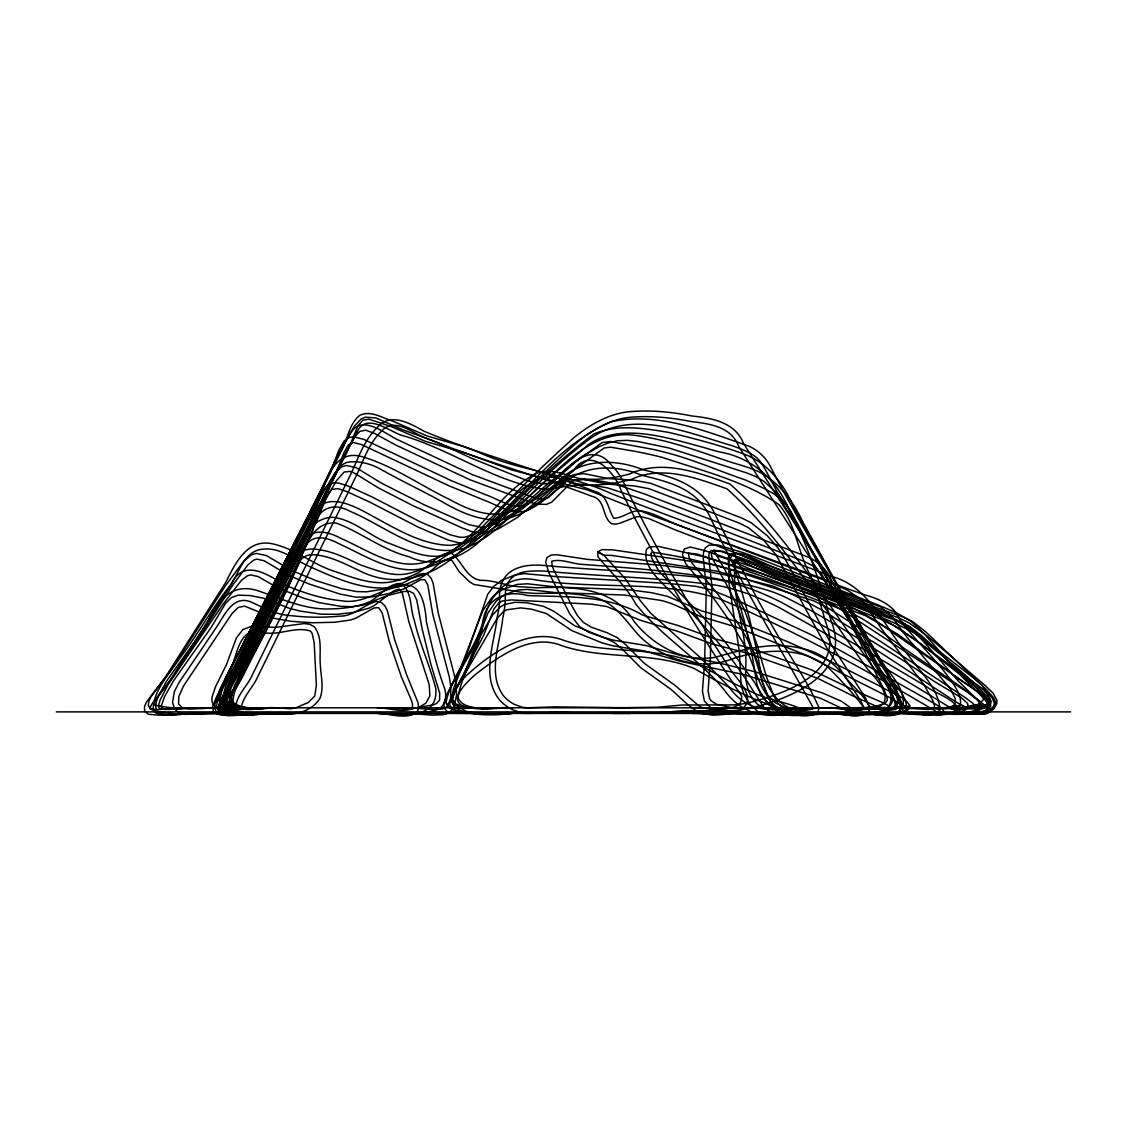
<?xml version="1.0" encoding="UTF-8"?>
<svg xmlns="http://www.w3.org/2000/svg" width="1127" height="1127" viewBox="0 0 1127 1127"><rect width="100%" height="100%" fill="white"/><g stroke="black" fill="none" stroke-linecap="round" stroke-linejoin="round"><path stroke-width="1.5" d="M306.037 519.857L225.4 679.229L221.934 688.4L220.286 696.43L220.145 704.023L221.146 707.587L226.386 713.152L235.811 714.997L272.03 713.433M311.066 522.393L230.528 681.596L227.372 689.907L225.738 703.093L229.02 708.08L236.036 709.362L266.141 707.995M309.826 512.179L338.79 454.251L354.019 426.654L360.823 419.23L365.345 417.159L375.812 417.906L402.536 429.697L437.825 442.517L471.199 458.125L526.126 480.201L536.001 482.976L545.383 483.863L569.572 479.877L584.476 479.567L599.113 480.778L614.229 483.694L645.222 494.218L810.792 558.175L820.062 564.092L827.303 572.488L840.714 596.507L880.849 659.915C889.231 674.34 905.643 687.54 903.037 705.826C894.317 721.914 871.932 711.729 857.379 713.433M314.856 514.729C328.929 487.921 341.396 460.323 356.245 433.937C364.373 411.876 386.829 429.598 400.508 434.952C450.222 448.645 494.077 482.412 545.538 489.498C561.514 487.47 577.404 483.089 593.661 485.807A134.169 134.169 0 0 1 607.932 488.005L643.221 499.486L803.636 561.218L812.581 565.585L816.371 568.374L822.64 575.658L835.896 599.437L876.13 662.986C883.455 676.285 898.656 687.738 897.585 704.192C888.189 714.969 870.016 705.784 857.45 707.798M256.308 707.798C244.615 707.263 232.275 712.334 220.962 708.559L220.526 704.91L221.596 701.177L234.472 673.073L339.65 464.296L354.582 437.093L359.823 431.387L365.74 430.19L374.46 433.36L395.197 444.785L469.79 479.679L535.593 504.065L546.51 504.403L551.695 502.149L571.783 481.933L575.418 480.003L583.406 479.257L607.721 484.173L633.994 485.85L649.067 488.724L739.425 523.153L748.356 527.661L763.585 539.988L776.348 555.357L827.782 649.589L860.901 701.163L863.958 708.024L862.761 709.531L859.323 710.024L828.81 707.798M242.066 658.619L311.517 519.293L322.421 491.935L325.435 487.47L329.323 484.244L333.972 482.863L338.818 483.06L348.553 486.188L372.29 497.049L420.286 521.886L450.265 534.832L459.774 537.241L464.169 537.325L472.875 534.846L504.487 514.701A296.908 296.908 0 0 0 517.434 505.474A311.996 311.996 0 0 0 525.745 498.993C557.682 472.283 590.914 426.64 638.713 435.924C669.1 440.305 698.064 450.941 726.943 460.901C742.228 466 758.908 469.043 771.432 479.961C785.35 491.203 795.676 506.192 802.987 522.407C832.416 574.404 858.591 628.105 886.033 681.131C913.18 721.083 850.617 713.659 829.43 713.433M239.445 663.296C232.43 677.003 222.949 691.471 222.808 707.178L225.935 709.179L229.894 709.63L259.506 707.798M950.934 708.446L953.414 708.038L955.921 713.321L946.229 714.208L921.985 713.433M889.203 715.335L894.289 714.729L898.501 712.842L900.867 709.263C899.585 687.555 884.23 669.269 874.2 650.603C840.784 589.182 802.931 530.141 771.122 467.888C766.402 458.041 758.246 450.067 748.131 445.869C704.784 430.908 657.914 411.778 611.51 421.625C547.694 448.771 512.517 514.884 455.069 551.131C434.613 563.106 410.918 551.582 391.041 544.059C370.741 537.128 354.441 519.772 332.874 517.279A29.091 29.091 0 0 0 320.533 520.209C303.91 527.957 300.331 547.44 292.935 562.387L242.404 663.014L227.879 688.766L225.4 698.064L226.203 702.051L230.95 707.826L241.826 712.377L255.759 714.363L284.089 713.433M268.649 707.995L250.109 709.559L245.235 709.503L241.178 708.108C242.798 696.486 252.913 687.794 257.519 677.158L356.78 474.721C363.739 459.661 369.022 443.207 381.32 431.43C392.9 417.68 409.763 430.669 421.85 436.431C477.299 459.633 535.663 474.706 591.661 496.204C606.016 499.247 601.607 516.941 611.552 523.689L615.877 524.168L620.075 523.153L636.516 516.772L640.404 516.589L649.194 518.73L674.693 529.662L744.891 556.555L880.483 606.847L891.64 616.23L907.629 638.178L950.413 688.949L955.231 698.458L955.273 702.67L953.611 705.629L946.497 708.658L913.109 707.798M264.591 707.995L246.39 709.334M264.901 713.63L246.602 714.969M170.586 715.082L195.041 713.433M241.291 709.306L274.453 707.798M241.502 714.941L270.466 713.433M256.435 713.433C243.305 712.827 228.894 719.294 216.68 712.673L214.736 708.559L214.933 703.995L227.119 675.355L322.942 486.343C331.084 468.423 340.058 450.927 349.919 433.923C361.852 413.665 383.49 432.824 397.634 439.699L472.114 474.537L536.79 498.557L545.13 498.867L548.75 497.289L568.543 477.27L573.502 474.636L583.814 473.622L608.397 478.581L634.557 480.243L650.645 483.314L741.608 517.941L751.315 522.843L767.586 536.015L777.898 547.863L783.899 556.851L832.642 646.729L865.733 698.261L869.748 707.7L868.861 712.334C856.886 719.885 841.897 712.616 828.683 713.433M819.47 707.798L791.309 709.855L783.279 708.094L777.869 703.178L773.714 695.444L766.43 676.806L757.372 645.672L744.482 610.101L725.971 571.769L713.771 550.23L711.376 553.808L712.053 557.795L723.14 578.658C742.172 611.327 751.765 647.842 762.993 683.511C767.543 693.978 770.037 706.953 780.673 713.152C793.154 718.336 806.664 713.335 819.597 713.433M810.313 707.798L782.504 709.813L774.024 708.052L770.685 705.939L764.895 699.303L753.864 681.469L725.365 642.249L707.643 621.907L658.816 571.093L651.688 558.034L650.941 553.554L651.899 552.202C719.914 561.415 785.35 587.871 849.279 612.355C865.804 619.061 879.497 630.641 893.852 640.897C924.901 664.24 959.922 683.23 988.914 708.982C971.868 716.955 952.061 712.997 933.818 713.433M810.44 713.433L782.223 715.448L771.615 713.194L763.444 706.714L749.23 684.667C727.267 649.701 698.81 619.667 669.593 590.773C659.21 579.672 642.207 566.12 646.56 549.187L649.589 546.863L658.717 546.44L704.15 556.823L760.88 573.432L831.698 598.916L851.603 607.214L875.327 620.385L983.871 696.176L990.126 702.375L990.774 706.009L988.914 708.982L984.829 704.798L978.433 706.784L966.783 708.179L933.86 707.798M273.481 707.911L256.266 708.615M273.65 713.532C256.308 713.264 227.4 719.575 219.821 699.078C221.005 687.709 229.049 678.708 234.191 668.903C263.042 611.299 291.611 553.54 320.209 495.81C327.309 476.228 336.283 448.419 363.218 457.041C394.084 466.296 421.075 485.85 450.082 499.726C467.381 509.334 488.047 517.8 508.038 512.405C528.056 507.277 542.242 491.766 556.851 478.285C571.403 462.408 593.563 441.375 611.905 465.733C619.794 473.157 624.062 483.286 628.5 492.95C658.083 552.145 691.119 609.58 727.493 664.874C733.973 677.693 759.119 696.528 741.228 709.63C726.042 717.448 708.545 713.194 692.274 713.433M259.619 713.433L235.36 715.18L224.527 714.687A8.96 8.96 0 0 1 216.708 705.756C219.103 685.737 230.584 668.353 239.741 650.828L341.791 449.997C347.905 438.516 349.131 423.653 359.936 415.243C371.121 410.101 382.363 418.075 392.929 421.216L427.316 436.05L463.239 446.447L477.496 451.786C519.899 471.664 568.022 473.481 610.327 493.232C683.525 522.125 757.978 547.919 831.36 576.348C870.65 586.73 884.23 628.049 908.545 655.548C920.294 672.27 938.636 688.203 939.946 709.601L937.523 712.926L928.366 715.138L898.106 713.433M483.863 708.644L506.925 707.798M483.976 714.279L506.981 713.433M739.847 707.798L712.574 709.489L703.276 707.953L699.106 706.037L674.763 685.146L644.306 663.338L625.739 644.658L617.23 637.671L606.988 632.698L591.436 627.232L583.307 622.4L577.249 615.314L572.291 606.551L553.977 570.431L552.117 565.726L551.807 561.218C561.176 558.64 571.135 563.415 580.616 564.247C632.36 568.205 684.399 571.474 735.269 582.462C752.498 586.026 769.966 589.576 785.829 597.479C847.701 628.218 904.136 669.086 962.233 705.84L968.037 707.319L967.656 703.473L961.162 697.571L934.973 681.835L903.784 660.859L821.597 609.876L793.084 594.718L773.192 586.139L736.368 576.939L699.388 570.065L662 565.345L587.097 559.358L556.358 554.667L551.188 555.076L546.933 557.527L545.707 562.26L548.821 572.713L569.755 613.877L579.63 626.682L589.182 632.402L604.988 637.967L614.145 642.404L621.85 648.743L640.784 667.747L671.326 689.611L687.4 704.333L696.359 710.982L701.403 713.292L712.363 715.138L739.96 713.433M194.943 707.798L165.106 709.517L159.203 708.305L158.386 705.925L160.133 700.036L168.12 684.526L223.231 603.917L241.417 580.349L247.419 575.756L250.476 574.911L257.998 576.517L277.946 587.9L303.487 598.155L319.18 602.649L340.777 606.326L351.723 606.72L362.626 605.269L387.758 595.436L403.72 591.548L409.65 591.295L413.651 593.422L416.765 600.057L422.062 628.584L431.12 665.141L439.657 693.006L439.643 700.022L436.374 703.558L433.374 704.854L416.187 707.826L378.996 707.798M197.915 707.798L168.12 709.447L162.119 708.263L161.231 706.051L164.443 696.923L173.192 681.286L210.988 627.711L225.456 603.523L231.415 597.578L238.121 595.169L250.25 595.563L263.831 598.296L289.132 608.242L299.768 611.003L321.209 614.201L337.269 614.3L353.315 612.44L369.036 608.157L374.389 605.424L394.013 590.661L399.226 589.069L402.353 593.281L408.847 621.71L429.218 684.638L429.852 695.894L425.837 703.22L417.878 707.925L409.453 709.094L381.194 707.798M198.014 713.433L164.852 715.152L155.639 712.94L153.159 709.658C153.399 690.203 168.965 674.495 179.235 658.985C197.634 634.895 212.031 608.031 230.95 584.35C244.08 557.64 267.775 574.742 285.413 585.195C303.262 592.802 321.913 598.846 341.298 600.705C362.063 604.734 379.123 589.886 398.789 586.843C421.132 578.052 425.344 606.227 426.415 621.907C431.303 643.658 436.36 665.423 443.841 686.442C447.602 695.246 446.123 707.812 435.219 710.193C416.891 715.321 397.746 714.067 378.954 713.433M274.551 713.433L244.629 715.124L239.671 714.095L235.867 711.109C234.007 696.993 247.433 686.766 252.504 674.566L351.694 472.298C358.823 456.604 364.57 439.657 377.348 427.429C390.449 411.749 410.298 423.625 424.231 431.317C479.708 454.547 538.171 469.494 594.154 491.147C607.636 494.401 607.847 508.995 613.694 518.265C623.132 518.223 630.895 509.7 640.77 510.94C653.646 512.658 664.789 519.899 676.763 524.421C738.537 548.088 800.367 571.685 862.564 594.154C874.848 597.662 887.78 602.1 895.923 612.567C911.743 645.884 1022.034 727.746 913.039 713.433M791.196 707.798C765.318 712.827 744.327 708.686 728.394 686.23L702.177 659.281L650.364 612.863L640.39 600.776L625.161 578.56L603.494 554.878L597.789 551.807L597.902 556.597C610.496 572.403 626.034 585.927 635.811 604.044C661.324 636.6 698.331 658.013 724.407 690.217C741.284 713.574 764.021 718.787 791.295 713.433M251.941 707.798L222.639 709.489L219.511 708.841L218.399 706.756L221.808 698.839L235.05 677.228L318.744 509.024L335.423 475.284L343.834 452.815L348.328 444.855L353.441 442.502L361.373 444.489L449.434 486.019L484.272 500.233C497.627 505.178 511.221 514.757 526.055 510.982C538.875 505.784 548.948 495.711 559.978 487.611C579.954 464.38 614.948 463.944 641.376 475.129C671.424 482.708 698.078 488.724 711.63 520.209C741.129 584.998 779.208 645.729 813.229 707.826L812.99 708.827C777.25 719.195 763.331 679.327 754.343 653.35A347.891 347.891 0 0 0 746.933 638.854A342.495 342.495 0 0 0 738.847 624.752L717.42 593.577L692.401 563.669L689.259 558.133L688.4 553.16L697.106 554.075L760.626 575.672L865.649 615.736L897.613 634.121L962.852 681.722C1008.82 709.841 984.857 710.559 946.398 707.798M252.025 713.433L222.033 715.11L217.06 714.081L213.257 711.095L212.651 706.235L216.905 696.063L230.063 674.608L313.686 506.516L330.296 472.917L338.621 450.617L344.2 440.911L348.299 437.797L353.258 436.783L363.486 439.262L451.702 480.849L485.582 494.697C499.134 499.219 513.687 510.968 528.295 503.966C539.537 496.81 550.187 488.597 560.232 479.82C581.645 458.041 616.68 458.971 643.235 469.804C674.679 477.411 702.234 484.92 716.504 517.378C732.465 549.441 747.567 581.983 765.303 613.158C781.842 645.32 804.593 674.805 819.033 707.798L817.92 712.405C805.932 719.899 791.013 712.658 777.827 713.433M800.395 707.798C786.35 707.136 770.009 713.8 757.696 704.361C747.666 695.542 745.116 681.426 745.637 668.677C748.384 632.106 729.197 595.253 735.959 559.231L739.523 558.781L743.426 559.88L770.431 572.178L875.454 613.285L900.896 622.132L909.996 626.64L922.097 636.163L982.73 693.894L988.844 700.867L989.661 703.431C973.319 711.447 953.611 707.39 935.903 707.798M826.161 707.798L798.381 709.362M800.494 713.433L772.08 714.997L761.922 713.278L757.738 711.278L750.976 705.713L744.045 694.5L741.101 685.329L739.411 652.153L728.859 582.222L728.944 561.274L732.325 554.695L735.959 553.033L745.243 554.54L772.573 566.966L877.44 608.002L903.037 616.92L912.94 621.836L925.929 632.022L986.717 689.907L993.704 697.937L995.479 701.839L995.113 705.699C979.138 718.857 955.175 712.433 935.861 713.433M826.26 713.433C804.72 716.462 777.996 717.589 766.571 694.767C754.667 676.904 751.512 654.773 739.397 636.882A329.929 329.929 0 0 0 731.24 623.146L709.714 592.76L685.568 563.43L682.483 554.54L684.202 549.131L690.048 547.018L704.009 550.385L762.514 570.361L853.054 604.34L872.918 613.06L900.825 629.486L981.082 687.695L991.929 697.402L994.366 703.276L992.732 708.798L984.604 713.363L974.7 714.279L946.328 713.433M956.499 707.798L976.785 707.347L981.997 706.08L979.588 702.079L957.865 680.511L918.674 636.065L911.32 628.753L903.234 622.808L874.763 609.707L744.102 558.879L720.829 551.469L711.151 550.539L709.122 553.47L708.841 557.344L711.982 587.082L710.278 662.296L708.08 690.893L709.531 698.501L711.207 700.881L716.406 704.248L732.522 707.826L742.003 708.587L769.656 707.798M956.598 713.433L981.842 712.292L985.773 710.672L988.111 706.967L986.843 702.53L983.97 698.501L961.993 676.679L922.816 632.247L910.729 621.047L896.627 612.905L876.862 604.481L746.06 553.582L717.66 544.933L708.925 545.2L705.347 547.792L703.572 552.145L703.192 557.316L706.333 587.139L704.643 662.127L702.431 691.076L704.417 701.022L710.376 707.502L722.717 711.855L741.89 714.222L769.713 713.433M218.877 707.798L189.759 709.108L182.433 707.995L178.559 703.995L178.77 696.697L183.447 686.089L232.106 613.482L238.036 607.58L244.531 606.101L275.129 618.54L291.104 621.315L312.447 622.766L334.508 622.259L350.539 620.019L355.78 618.216L373.882 607.974L378.616 607.622L382.109 612.764L389.322 641.432L401.48 677.116L411.003 699.303L412.51 703.924L412.412 708.728C401.268 712.898 388.871 707.841 377.291 707.798M218.948 713.433L184.504 714.349L176.995 711.334L174.615 708.798L172.558 702.445L174.347 691.682L178.644 683.145L215.792 628.19C224.034 616.511 232.289 594.915 250.433 601.733C263.76 607.692 276.777 615.145 291.78 615.722C307.558 617.497 323.534 617.737 339.326 616.145C353.681 616.624 363.514 604.65 376.615 601.452L381.335 602.424L384.941 605.889L387.35 610.637L394.704 639.77L406.777 675.2L418.032 702.713L418.652 707.798L417.089 712.518C405.058 719.928 390.252 713.504 377.08 713.433M487.188 708.446L509.672 707.798M487.287 714.081L509.714 713.433M822.809 707.798L795 709.094L786.04 707.897L775.517 702.924L767.572 694.894L762.416 683.004L757.893 655.491L749.554 618.751L739.143 582.617C726.647 547.919 736.072 559.471 761.134 570.431C811.172 593.844 866.367 606.763 914.715 633.261C940.58 655.294 969.389 675.482 991.267 701.149C990.055 709.968 979.631 709.094 973.164 707.798L183.997 707.798L158.992 709.573L150.835 708.968L150.187 707.601L151.581 704.53L170.247 679.99L230.866 584.871C239.6 571.6 244.601 549.835 263.845 549.131C280.891 547.539 294.358 559.64 308.939 566.261C340.889 580.673 378.179 597.761 412.806 581.433A53.687 53.687 0 0 0 427.992 572.868C435.177 568.431 440.868 559.527 449.673 558.682L452.42 561.077L459.154 571.685L469.142 581.419L473.706 584.42L522.674 592.478A347.271 347.271 0 0 0 536.283 593.422C554.118 593.281 572.065 592.436 589.604 596.507C612.82 599.085 625.147 620.498 639.502 636.079C664.127 660.38 702.107 671.777 734.889 657.929C764.909 649.11 801.734 646.391 827.683 666.973C840.263 679.327 852.308 692.457 863.099 706.39C866.043 714.87 834.177 706.206 829.021 707.798M822.893 713.433L794.831 714.729L784.547 713.349L776.038 709.855L768.825 704.798L760.457 694.133L756.95 684.371L752.371 656.647L744.102 620.146L728.422 565.261L728.408 556.893L731.353 553.808L735.875 553.54L740.693 554.822L768.713 567.557L898.923 618.005L908.855 622.724L926.619 635.459L985.646 685.92L993.183 693.33L996.93 700.247L996.846 703.572L993.944 708.742L988.224 713.095L984.406 714.349L973.08 713.433L184.095 713.433L159.161 715.208L148.468 714.264L144.636 711.306L144.524 706.432L146.651 701.769L165.57 676.834L226.048 581.926C235.05 563.528 247.362 538.241 272.34 543.82C295.133 548.553 313.447 565.106 335.776 571.769C354.949 578.362 375.488 586.406 395.971 580.87C406.072 578.278 416.328 574.967 424.597 568.374C433.036 562.937 440.263 551.92 451.363 553.146C461.943 560.711 466.282 578.715 481.257 580.377C495.542 580.067 508.784 587.125 523.182 586.857A338.748 338.748 0 0 0 536.508 587.787C571.248 586.42 613.694 586.885 633.726 620.949C652.519 645.038 683.638 662.817 714.927 657.351C743.13 649.546 772.897 640.981 802.255 648.603C818.766 651.716 832.754 661.972 843.306 674.721C851.885 685.949 864.268 694.669 869.805 707.925L869.058 712.489C856.661 718.744 842.137 713.25 828.866 713.433M275.185 707.798C260.802 706.333 241.192 715.011 230.471 701.938C225.837 687.019 240.784 674.763 245.672 661.732L323.998 502.318L336.494 480.609L344.2 472.03L349.962 471.396L353.906 472.819L378.545 487.963L412.031 505.206L461.422 527.647L471.917 531.705L482.722 533.212L488.09 532.493L498.444 528.802L517.448 517.462L575.136 469.071L604.185 447.954L610.609 447.194L635.698 451.448A424.358 424.358 0 0 1 652.209 454.956A502.98 502.98 0 0 1 662.563 457.463C701.867 470.706 744.074 480.806 778.743 504.431C796.38 524.224 797.902 553.526 810.792 576.024C816.526 591.14 821.329 606.551 825.626 622.118C846.631 673.495 783.42 694.542 745.637 703.417A150.074 150.074 0 0 1 733.353 704.882L682.018 705.037L662.155 706.868A150.074 150.074 0 0 1 656.421 707.235L613.257 707.798M275.256 713.433C258.956 712.56 236.515 720.871 225.442 704.572C218.68 687.893 234.655 673.523 240.657 659.168L318.969 499.754L334.578 473.396L341.594 466.944L346.144 465.465L356.202 467.663L381.25 483.018L424.189 504.783L468.663 524.618L482.511 527.549L496.063 523.703L518.476 509.855L542.453 488.4L571.643 464.648L602.227 442.502L610.679 441.516L653.477 449.462A471.706 471.706 0 0 1 669.184 453.378C695.274 460.422 720.083 471.382 745.651 480.06C759.894 486.596 775.404 492.288 786.266 504.079C806.34 540.326 819.104 580.799 831.036 620.554C853.308 675.453 787.829 699.853 746.539 708.968A152.61 152.61 0 0 1 730.324 710.728L682.3 710.672L662.591 712.489A153.511 153.511 0 0 1 656.675 712.856L613.285 713.433M284.032 707.798C265.197 707.39 243.925 712.87 227.034 702.29C223.005 684.948 238.276 668.818 244.742 653.421L346.877 452.42L357.963 425.823L362.809 420.202L368.783 419.145L390.872 426.457L425.414 441.361L464.493 452.758L511.066 469.748L588.393 490.259L653.251 515.955L819.399 577.447L847.786 590.421L859.943 598.789L866.55 606.185L881.511 628.81L924.041 684.934L932.635 700.191L934.593 706.065L933.917 708.305L928.099 709.503L898.205 707.798M512.376 707.798C483.398 708.714 429.457 715.279 475.073 674.763C498.613 656.407 530.789 632.951 561.866 645.686C604.438 660.084 651.941 651.054 693.852 668.367C726.253 686.413 759.359 704.262 795.916 712.292L803.678 710.207C786.576 701.332 766.346 700.233 749.328 690.696C730.916 682.877 713.912 672.354 696.176 663.225C654.195 645.588 606.509 654.533 563.739 640.361C528.718 626.711 491.752 652.477 466.789 675.242C423.076 716.533 483.976 717.011 512.433 713.433M257.055 707.798L233.331 708.996L228.626 708.784L224.724 707.235C225.696 697.486 233.881 689.978 238.22 681.455C262.915 631.219 289.935 581.955 312.799 530.859C315.94 510.193 331.07 500.937 349.821 511.207C386.646 526.464 422.991 559.823 465.507 548.004C485.779 540.058 502.008 525.083 516.927 509.686C537.861 484.948 564.247 466.254 588.181 444.785C620.991 421.864 668.677 438.234 704.009 447.546A332.747 332.747 0 0 0 719.702 451.997C752.737 457.534 779.208 481.708 790.21 512.926L883.145 676.228L897.177 697.12L901.051 704.981L900.304 707.164L897.74 707.953L870.974 707.798M279.073 707.798C260.252 707.967 240.939 710.362 222.625 704.671C209.101 695.796 229.485 678.243 231.528 667.114C237.445 653.336 239.826 626.837 261.084 632.008C277.552 636.854 294.471 625.851 310.362 631.007L312.137 633.402L314.165 642.503L316.377 685.301L314.799 695.993L308.305 702.53L295.556 707.911L290.851 708.784L275.96 707.798M257.111 713.433L227.809 714.391L222.991 713.194L219.371 710.066C217.412 702.459 222.878 695.796 226.4 689.555C237.135 674.143 244.15 656.618 252.772 640.023C273.143 597.465 297.134 556.513 314.25 512.503C328.309 489.414 358.597 508.601 375.812 517.927C398.916 530.465 422.724 544.665 449.786 545.341C473.805 543.453 492.865 525.703 509.108 509.432C534.79 481.68 563.782 457.069 593.675 434.092C617.3 423.696 644.489 428.359 669.128 432.486C695.359 438.868 721.787 445.588 746.99 455.266C770.812 465.324 785.392 487.258 795.141 510.193L887.977 673.34C893.796 685.188 906.953 694.739 906.601 708.784L903.361 712.123L898.839 713.518L870.988 713.433M279.13 713.433C258.407 713.433 236.332 716.885 216.863 708.094A10.411 10.411 0 0 1 212.115 696.81L215.637 686.484L226.344 664.916L236.416 637.91L242.854 629.584L251.885 626.218L275.819 627.387L304.079 623.569L309.474 624.259L314.123 626.598C323.012 637.473 319.082 652.618 320.378 665.55C320.97 676.439 324.041 687.879 319.941 698.416C310.742 712.785 291.71 716.194 275.932 713.433M510.601 707.798C492.09 706.742 466.536 713.081 451.392 700.895L455.435 690.076L497.092 618.441L503.177 611.862L506.601 609.82L520.688 607.89L531.775 609.242L546.398 613.553L571.967 630.697L602.241 642.939L612.806 645.785L644.545 650.983L680.638 661.408L743.496 674.467L820.724 698.36L851.153 712.715L851.392 708.263L841.052 701.079L822.611 693.035L755.372 671.875L718.674 662.845L681.948 655.914L645.898 645.503L614.004 640.277L603.917 637.558L574.587 625.71L553.512 611.102L543.862 606.467L526.901 602.762L515.025 602.297L504.276 604.635L499.768 607.326L492.541 615.103L450.532 687.287L446.053 697.204L445.658 701.769L447.264 705.671L450.307 708.39L462.718 712.123L481.792 714.109L510.644 713.433M292.006 707.798C271.297 707.601 249.574 710.137 229.556 704.586L228.823 703.502C229.936 693.542 237.938 685.878 242.39 677.214C261.591 638.22 282.933 600.099 300.331 560.26C304.67 536.043 318.941 533.015 338.847 543.665C366.74 556.273 399 578.616 431.176 566.092C450.067 559.964 466.902 548.891 481.666 535.776C512.574 503.389 544.299 471.959 577.531 441.967C592.154 430.148 609.186 419.92 628.133 417.483C649.166 415.44 670.424 417.356 691.076 421.554C709.151 423.71 731.071 426.443 738.537 446.067C783.35 517.42 830.627 587.35 872.411 660.633C881.018 676.101 891.809 691.006 897.557 707.714L895.754 709.39L892.091 709.869L861.93 707.798M292.034 713.433C270.057 712.912 246.517 716.603 225.668 708.897L223.174 705.22C222.752 693.344 232.359 684.3 237.529 674.355C256.59 635.656 277.735 597.817 295.049 558.302C299.881 531.38 318.772 526.267 341.03 538.452C367.811 550.032 398.493 572.685 429.401 560.739C447.546 554.85 463.704 544.186 477.89 531.592C508.784 499.148 540.608 467.733 573.868 437.685C589.308 425.147 607.397 414.44 627.443 411.89C649.025 409.777 670.861 411.707 692.077 416.018C711.884 418.075 735.17 422.259 743.426 443.263C788.238 514.56 835.459 584.476 877.229 657.703C886.118 674.397 898.726 690.034 903.333 708.446L901.642 712.63C888.527 719.294 873.045 712.729 858.971 713.433M215.736 707.798C195.436 707.601 174.248 709.954 154.526 704.995L154.399 702.614L156.104 699.233L174.319 675.186L232.88 584.955L247.968 564.81L253.941 559.978L256.914 559.119L264.267 560.809L289.047 575.488L309.009 583.983L339.903 594.028L355.991 597.197L372.375 596.887L388.505 593.633L403.438 589.125L420.723 579.743L424.851 579.687L427.767 585.012L432.754 614.285L449.49 677.679L450.842 686.737L450.603 698.585L447.377 706.559L442.305 709.108L432.824 709.489L409.157 707.798M215.764 713.433C194.154 712.785 170.952 716.645 150.426 709.179L148.285 705.432L148.961 700.881L151.243 696.359L169.684 671.974L225.259 586.054L243.826 560.978L251.56 554.808L256.308 553.413L266.55 555.639L291.484 570.403L316.025 580.63L341.354 588.59L356.569 591.59L366.529 591.802L382.025 589.393L401.127 583.969L418.976 574.347L423.527 573.432L428.021 574.728L431.204 578.419L433.148 583.293L438.248 613.032L455.998 681.581L456.548 695.176L453.857 707.221A14.158 14.158 0 0 1 443.503 714.659L432.585 715.124L409.045 713.433M856.168 707.798L885.075 707.488L887.851 712.701L879.004 713.659L856.168 713.433M56.35 711.884L1070.65 711.884M630.035 707.798L554.935 706.868L527.182 707.798L522.463 707.277L514.433 704.431A38.67 38.67 0 0 1 504.065 696.528C486.681 674.228 500.191 643.461 502.755 618.202A132.859 132.859 0 0 0 505.319 601.311C503.544 573.15 520.632 570.079 543.989 571.079C600.959 576.489 658.393 577.433 715.152 585.026C737.734 588.886 759.274 597.465 779.63 607.791C837.896 640.587 896.204 673.847 952.808 709.362L959.626 710.137C952.738 697.838 937.002 694.443 926.126 686.413C878.468 657.971 830.838 629.472 782.194 602.776C761.317 592.182 739.227 583.406 716.054 579.461C658.999 571.826 601.283 570.825 544.017 565.444C518.8 563.289 497.289 570.98 499.712 600.719A128.957 128.957 0 0 1 497.218 617.117C494.204 644.052 480.539 676.918 499.937 700.374A44.291 44.291 0 0 0 511.827 709.432L521.421 712.842L526.83 713.433L554.893 712.503L630.035 713.433M950.568 708.305L922.802 707.798M479.355 707.798L453.279 707.728L450.659 706.84L449.518 704.051L452.603 695.753L464.324 673.707L487.991 612.933L495.683 601.804A42.53 42.53 0 0 1 505.868 594.309L517.955 589.999L527.253 589.435L554.738 592.506L624.457 595.056L660.76 600.367A84.99 84.99 0 0 1 675.425 605.298L700.205 616.356L736.086 627.006L805.523 654.914L888.949 697.12L904.051 706.446L910.123 706.277C904.333 695.387 890.006 692.711 880.187 686.287C822.668 657.069 764.5 628.19 702.051 611.031L667.367 596.31L651.547 592.703L630.261 589.914L555.09 586.885L527.478 583.8L516.899 584.448L503.22 589.322A48.165 48.165 0 0 0 491.696 597.817L482.891 610.524L459.154 671.453L447.546 693.274L443.799 703.6L444.32 708.404L447.588 711.743L452.068 713.264L479.341 713.433M854.999 707.798L888.301 708.108L904.277 705.601L908.742 709.461C892.105 717.054 872.721 712.616 854.984 713.433M922.027 707.798C939.326 707.826 957.57 710.658 974.193 704.755L980.067 706.122L979.448 702.445L976.884 699.303L968.516 693.02L835.501 605.96L816.23 595.76L749.511 574.361L713.011 564.514L612.849 549.877L602.114 549.596L597.789 551.807L603.494 555.217L612.186 555.47L717.026 571.178L747.877 579.757L814.088 600.973L827.993 607.96L882.173 642.475L965.388 697.712L972.883 703.304L978.109 709.024C960.908 716.871 941.087 713.025 922.759 713.433M909.066 707.798L941.961 708.122L962.261 705.22L965.529 709.968C947.427 715.997 927.803 713.25 909.038 713.433M829.472 707.798L857.281 708.517L875.256 706.488L885.033 703.417L887.217 700.36L887.118 697.712L883.807 689.062L838.953 600.55L790.506 510.658L778.532 494.528L764.007 481.412L755.625 476.453L746.018 472.706L669.142 448.039L637.854 441.502L627.5 440.347L617.709 440.727L608.27 442.981L598.986 446.743L581.307 456.942L525.112 506.685A311.63 311.63 0 0 1 512.081 516.335L475.185 539.988L464.662 542.96L459.196 542.862L448.377 540.143L417.934 526.999L369.726 502.078L346.369 491.386L338.001 488.667L332.014 489.315L327.337 494.725L316.631 521.66L234.529 685.484L231.556 696.895L231.711 705.234L234.233 708.108L241.15 709.404M932.254 707.798C949.188 706.883 971.094 714.18 983.801 699.205L977.56 688.893L971.432 683.511L920.097 643.348L893.824 625.57L879.764 618.751L749.455 568.741L726.14 558.583L716.828 555.766L713.771 550.23L722.914 551.314L751.54 563.514L891.837 618.061L905.84 626.401L923.478 638.826L975.024 679.172L981.969 685.301L990.323 699.078C979.067 720.04 951.597 713.278 932.212 713.433M769.938 707.798L796.902 708.446L799.113 713.912L769.882 713.433M810.905 707.798L845.729 708.531L851.153 712.715L842.151 714.405L810.848 713.433M692.33 707.798C703.347 706.065 744.186 716.124 741.51 695.725C697.275 629.824 655.393 561.866 621.005 490.146C614.3 471.551 590.731 445.686 573.446 470.41C554.569 486.709 538.523 507.925 514.166 516.349C489.752 525.562 463.606 514.349 442.531 501.952C421.85 490.541 400.465 480.468 379.912 468.832C370.966 463.986 360.71 461.211 350.497 461.845C339.805 462.394 335.085 473.312 331.93 481.99C310.39 533.592 282.229 582.236 258.506 632.867C249.743 654.998 235.952 674.594 225.949 696.007C222.822 705.854 230.077 716.533 240.91 715.039M840.855 707.798C879.976 713.377 902.727 706.192 867.959 669.593C823.245 608.143 783.955 540.072 727.056 488.864C697.275 478.299 662.606 464.859 631.74 479.243C614.3 484.131 595.676 486.413 577.658 483.948C563.852 480.637 548.821 472.326 535.071 480.623C504.248 497.74 487.667 531.254 459.647 552.103C431.247 578.179 394.056 588.914 358.33 570.149C343.693 563.373 329.028 555.343 312.489 554.738C296.866 554.47 294.725 573.798 289.315 584.603C272.959 620.385 252.194 654.097 235.557 689.639C232.486 696.866 230.218 711.165 242.643 709.39M840.784 713.433C856.337 712.433 875.834 720.04 888.245 707.404C897.754 692.147 880.145 678.031 872.509 666.254C827.288 604.297 787.787 535.353 729.986 484.032C698.825 472.622 662.408 458.985 630.021 473.875C613.482 478.482 595.845 480.68 578.743 478.411C563.852 474.326 547.412 466.634 532.606 475.552C501.106 492.598 484.3 526.605 455.984 547.821C442.911 559.401 427.358 568.29 410.51 573.009C393.45 577.827 376.376 570.177 360.429 564.923C345.186 557.738 329.746 549.666 312.517 549.103C294.288 548.271 289.709 569.135 284.131 582.377C267.775 618.357 246.7 652.139 230.176 687.935C224.921 698.655 226.457 716.885 242.404 715.025M381.123 713.433C401.339 715.349 438.84 719.73 435.755 688.372C429.838 665.296 419.554 643.503 414.271 620.174C409.763 608.143 412.538 591.675 401.113 583.42C386.97 583.053 379.334 598.395 366.853 602.945C355.667 607.044 343.707 608.594 331.845 608.876C306.629 610.341 283.624 599.564 260.478 591.661C231.669 580.687 217.215 601.283 206.297 624.597C193.548 644.461 178.869 662.972 165.697 682.511C161.767 691.161 154.075 699.782 156.118 709.841L158.682 712.982L167.867 715.096M482.863 708.446C472.847 706.643 458.914 709.447 451.673 701.262L455.125 690.161L483.694 635.248L493.936 608.932L499.12 602.579L502.431 600.973L511.137 599.916L591.337 604.171L606.523 606.467L640.911 620.47L676.947 631.078L712.165 643.911L748.441 653.491L803.974 673.073L818.723 678.82L852.251 695.627L884.272 709.827L891.372 709.137L887.766 705.333L883.765 703.093L854.689 690.541L810.961 669.621L750.103 648.095L713.856 638.53L678.708 625.724L642.714 615.117C607.749 594.549 566.613 597.225 527.577 595.535C505.671 589.562 485.765 598.536 482.638 622.555C474.763 650.913 451.842 673.847 445.996 702.431C452.42 715.49 470.635 712.025 482.779 714.081M859.084 707.798L888.907 709.686L892.767 709.235L895.359 707.404C894.768 696.528 887.682 687.005 883.469 677.172C852.956 626.316 824.739 574.122 795.042 522.787C781.701 503.6 772.981 481.778 760.781 462.014C753.526 452.885 741.96 449.293 731.423 445.489C685.427 432.092 628.922 407.241 586.082 441.671C547.637 470.804 515.208 506.939 480.68 540.453C461.535 558.4 434.233 568.881 409.087 556.738C382.912 550.131 361.344 532.578 336.579 523.139C312.7 520.406 305.375 547.722 298.007 564.824C276.65 608.594 254.209 652.012 231.542 695.007C229.063 702.304 237.755 705.699 243.319 706.939A44.981 44.981 0 0 0 255.885 708.728M861.803 713.433L886.611 715.42M925.676 707.798L939.312 709.137L940.791 714.828L925.549 713.433M777.954 707.798L797.014 709.447M484.342 708.742C475.298 707.714 461.577 707.488 457.956 697.359C462.07 673.213 477.411 651.857 482.356 627.683C486.808 600.015 502.403 573.981 534.409 579.658C595.803 590.069 660.859 579.405 720.435 599.184C795.803 631.261 867.677 670.762 937.974 712.56L944.595 712.489L942.2 708.686L935.635 704.22L843.588 652.322L810.482 634.388L742.341 602.762L712.363 590.154L696.444 586.406L669.565 583.589L557.076 576.658L524.013 573.601L514.18 575.249L501.261 580.56L493.851 586.265L487.794 594.154L464.451 661.183L453.505 688.484L452.307 698.177L455.829 705.389L466.085 711.222L474.298 713.391L484.201 714.377"/></g></svg>
